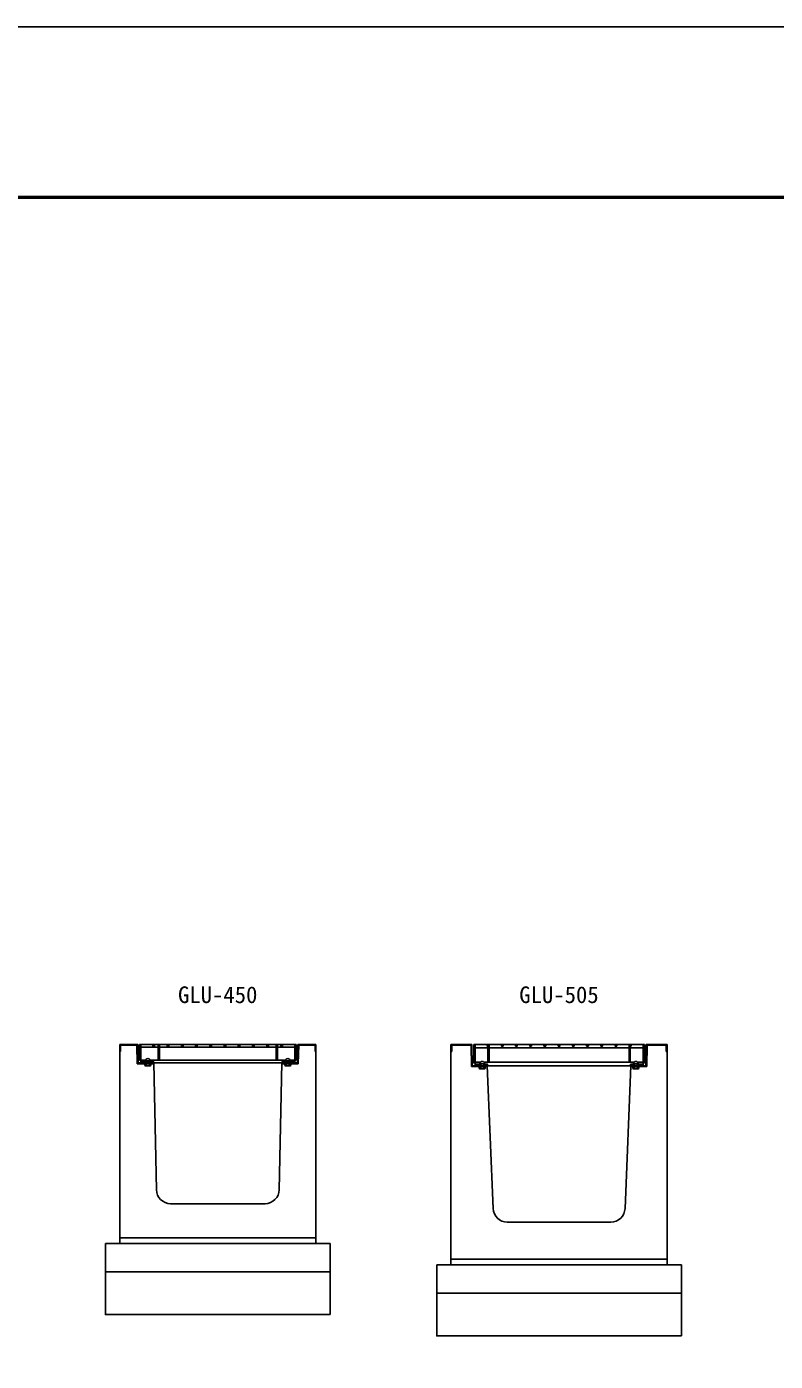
# Model space of a CAD drawing. Units: millimetres, scale not verified. Extents: x -25200 to 25200, y -8910 to 8910.
# Drawn here: x -10745 to -8113, y 4218 to 8910 of the extents above; entities that cross this region are included whole.
import ezdxf
from ezdxf.enums import TextEntityAlignment as Align

# ---------------------------------------------------------------- set-up
doc = ezdxf.new("R2010")
doc.units = ezdxf.units.MM
doc.header["$LTSCALE"] = 30
for name, color, linetype, lineweight in [('0-1_Defpoints', 5, 'Continuous', 25), ('0-2_HATCH', 6, 'Continuous', 25), ('0-5_OUTLINE', 3, 'Continuous', 25), ('0-7_TXT', 7, 'Continuous', 25), ('0-8_WAKU', 3, 'Continuous', 25)]:
    doc.layers.add(name, color=color, linetype=linetype, lineweight=lineweight)
doc.styles.add('ＭＳ ゴシック', font='')
doc.styles.get('ＭＳ ゴシック').set_extended_font_data('MS Gothic')

msp = doc.modelspace()

# ---------------------------------------------------------------- linework, layer by layer
at = {"layer": '0-1_Defpoints'}
msp.add_lwpolyline([(-25200, -8910), (0, -8910), (0, 8910), (-25200, 8910)], close=True, dxfattribs=at)
at = {"layer": '0-2_HATCH'}
for p, q in [((-10418.43, 5307.11), (-10415.23, 5307.11)), ((-10415.23, 5328.91), (-10358.05, 5328.91)), ((-10415.23, 5328.91), (-10415.23, 5307.11)), ((-9798.43, 5332.11), (-10348.43, 5332.11)), ((-10343.93, 5332.11), (-10343.93, 5267.11)), ((-10343.93, 5322.11), (-10282.93, 5322.11)), ((-10282.93, 5332.11), (-10282.93, 5277.11)), ((-10278.43, 5277.11), (-10278.43, 5332.11)), ((-10278.43, 5322.11), (-9868.43, 5322.11)), ((-9868.43, 5332.11), (-9868.43, 5277.11)), ((-9863.93, 5277.11), (-9863.93, 5332.11)), ((-9863.93, 5322.11), (-9802.93, 5322.11)), ((-9802.93, 5332.11), (-9802.93, 5267.11)), ((-9798.43, 5332.11), (-9798.43, 5277.11)), ((-9788.8, 5328.91), (-9790.3, 5263.91)), ((-9731.63, 5307.11), (-9728.43, 5307.11)), ((-9253.43, 5307.11), (-9250.23, 5307.11)), ((-9250.23, 5328.91), (-9183.06, 5328.91)), ((-9250.23, 5328.91), (-9250.23, 5307.11)), ((-9183.06, 5328.91), (-9181.56, 5253.91)), ((-8573.43, 5332.11), (-9173.43, 5332.11)), ((-9168.93, 5332.11), (-9168.93, 5257.11)), ((-9168.93, 5320.11), (-9123.93, 5320.11)), ((-9123.93, 5332.11), (-9123.93, 5269.11)), ((-9119.43, 5332.11), (-9119.43, 5269.11)), ((-9119.43, 5320.11), (-8627.43, 5320.11)), ((-8627.43, 5332.11), (-8627.43, 5269.11)), ((-8622.93, 5269.11), (-8622.93, 5332.11)), ((-8622.93, 5320.11), (-8577.93, 5320.11)), ((-8577.93, 5332.11), (-8577.93, 5257.11)), ((-8563.79, 5328.91), (-8565.29, 5253.91)), ((-8563.79, 5328.91), (-8496.63, 5328.91)), ((-8496.63, 5328.91), (-8496.63, 5307.11)), ((-8496.63, 5307.11), (-8493.43, 5307.11)), ((-10329.63, 5272.11), (-10343.93, 5272.11)), ((-10343.93, 5267.11), (-9802.93, 5267.11)), ((-10308.93, 5263.91), (-10329.93, 5263.91)), ((-10329.93, 5263.91), (-10329.93, 5257.91)), ((-10327.93, 5256.41), (-10329.93, 5257.91)), ((-10327.94, 5273.91), (-10329.63, 5272.94)), ((-10329.63, 5267.76), (-10329.63, 5272.94)), ((-10328.77, 5267.11), (-10329.63, 5267.76)), ((-10329.6, 5257.63), (-10327.93, 5256.41)), ((-10310.09, 5267.11), (-10328.77, 5267.11)), ((-10310.91, 5274.24), (-10327.94, 5274.24)), ((-10327.94, 5274.24), (-10327.94, 5273.91)), ((-10310.91, 5273.91), (-10327.94, 5273.91)), ((-10310.93, 5256.41), (-10327.93, 5256.41)), ((-10324.93, 5263.91), (-10324.93, 5257.91)), ((-10324.53, 5267.76), (-10324.53, 5272.94)), ((-10314.32, 5267.76), (-10314.32, 5272.94)), ((-10313.93, 5263.91), (-10313.93, 5257.91)), ((-10311.76, 5277.11), (-9835.1, 5277.11)), ((-10309.25, 5257.63), (-10310.93, 5256.41)), ((-10310.91, 5274.24), (-10310.91, 5273.91)), ((-10310.91, 5273.91), (-10309.22, 5272.94)), ((-10310.09, 5267.11), (-10309.22, 5267.76)), ((-10309.22, 5267.76), (-10309.22, 5272.94)), ((-10308.93, 5263.91), (-10308.93, 5257.91)), ((-9848.49, 5263.91), (-9790.3, 5263.91)), ((-9837.93, 5263.91), (-9837.93, 5257.91)), ((-9837.93, 5263.91), (-9816.93, 5263.91)), ((-9835.94, 5273.91), (-9837.63, 5272.94)), ((-9837.63, 5267.76), (-9837.63, 5272.94)), ((-9836.77, 5267.11), (-9837.63, 5267.76)), ((-9837.6, 5257.63), (-9835.93, 5256.41)), ((-9836.77, 5267.11), (-9818.09, 5267.11)), ((-9835.94, 5274.24), (-9818.91, 5274.24)), ((-9835.94, 5274.24), (-9835.94, 5273.91)), ((-9835.94, 5273.91), (-9818.91, 5273.91)), ((-9835.93, 5256.41), (-9818.93, 5256.41)), ((-9832.93, 5263.91), (-9832.93, 5257.91)), ((-9832.53, 5267.76), (-9832.53, 5272.94)), ((-9822.32, 5267.76), (-9822.32, 5272.94)), ((-9821.93, 5263.91), (-9821.93, 5257.91)), ((-9819.76, 5277.11), (-9798.43, 5277.11)), ((-9818.93, 5256.41), (-9816.93, 5257.91)), ((-9817.25, 5257.63), (-9818.93, 5256.41)), ((-9818.91, 5274.24), (-9818.91, 5273.91)), ((-9818.91, 5273.91), (-9817.22, 5272.94)), ((-9818.09, 5267.11), (-9817.22, 5267.76)), ((-9817.22, 5267.76), (-9817.22, 5272.94)), ((-9817.22, 5272.11), (-9802.93, 5272.11)), ((-9816.93, 5263.91), (-9816.93, 5257.91)), ((-9168.93, 5269.11), (-9150.01, 5269.11)), ((-9153.63, 5262.11), (-9168.93, 5262.11)), ((-9168.93, 5257.11), (-8577.93, 5257.11)), ((-9151.94, 5263.91), (-9153.63, 5262.94)), ((-9153.63, 5257.76), (-9153.63, 5262.94)), ((-9152.77, 5257.11), (-9153.63, 5257.76)), ((-9134.09, 5257.11), (-9152.77, 5257.11)), ((-9134.91, 5264.24), (-9151.94, 5264.24)), ((-9151.94, 5264.24), (-9151.94, 5263.91)), ((-9134.91, 5263.91), (-9151.94, 5263.91)), ((-9148.53, 5257.76), (-9148.53, 5262.94)), ((-9138.32, 5257.76), (-9138.32, 5262.94)), ((-9136.84, 5269.11), (-8610.01, 5269.11)), ((-9134.91, 5264.24), (-9134.91, 5263.91)), ((-9134.91, 5263.91), (-9133.22, 5262.94)), ((-9134.09, 5257.11), (-9133.22, 5257.76)), ((-9133.22, 5257.76), (-9133.22, 5262.94)), ((-8611.94, 5263.91), (-8613.63, 5262.94)), ((-8613.63, 5257.76), (-8613.63, 5262.94)), ((-8612.77, 5257.11), (-8613.63, 5257.76)), ((-8612.77, 5257.11), (-8594.09, 5257.11)), ((-8611.94, 5264.24), (-8594.91, 5264.24)), ((-8611.94, 5264.24), (-8611.94, 5263.91)), ((-8611.94, 5263.91), (-8594.91, 5263.91)), ((-8608.53, 5257.76), (-8608.53, 5262.94)), ((-8598.32, 5257.76), (-8598.32, 5262.94)), ((-8596.84, 5269.11), (-8577.93, 5269.11)), ((-8594.91, 5264.24), (-8594.91, 5263.91)), ((-8594.91, 5263.91), (-8593.22, 5262.94)), ((-8594.09, 5257.11), (-8593.22, 5257.76)), ((-8593.22, 5257.76), (-8593.22, 5262.94)), ((-8593.22, 5262.11), (-8577.93, 5262.11)), ((-9181.56, 5253.91), (-9125.8, 5253.91)), ((-9132.93, 5253.91), (-9153.93, 5253.91)), ((-9153.93, 5253.91), (-9153.93, 5247.91)), ((-9151.93, 5246.41), (-9153.93, 5247.91)), ((-9153.6, 5247.63), (-9151.93, 5246.41)), ((-9134.93, 5246.41), (-9151.93, 5246.41)), ((-9148.93, 5253.91), (-9148.93, 5247.91)), ((-9137.93, 5253.91), (-9137.93, 5247.91)), ((-9133.25, 5247.63), (-9134.93, 5246.41)), ((-9132.93, 5253.91), (-9132.93, 5247.91)), ((-8621.06, 5253.91), (-8565.29, 5253.91)), ((-8613.93, 5253.91), (-8613.93, 5247.91)), ((-8613.93, 5253.91), (-8592.93, 5253.91)), ((-8613.6, 5247.63), (-8611.93, 5246.41)), ((-8611.93, 5246.41), (-8594.93, 5246.41)), ((-8608.93, 5253.91), (-8608.93, 5247.91)), ((-8597.93, 5253.91), (-8597.93, 5247.91)), ((-8594.93, 5246.41), (-8592.93, 5247.91)), ((-8593.25, 5247.63), (-8594.93, 5246.41)), ((-8592.93, 5253.91), (-8592.93, 5247.91))]:
    msp.add_line(p, q, dxfattribs=at)
for points in [[(-10358.05, 5328.91), (-10356.55, 5263.91), (-10298.36, 5263.91)], [(-10348.43, 5332.11), (-10348.43, 5277.11), (-10327.1, 5277.11)], [(-10295.43, 5332.11), (-10295.43, 5326.11), (-10301.43, 5326.11), (-10301.43, 5332.11)], [(-10245.43, 5332.11), (-10245.43, 5326.11), (-10251.43, 5326.11), (-10251.43, 5332.11)], [(-10195.43, 5332.11), (-10195.43, 5326.11), (-10201.43, 5326.11), (-10201.43, 5332.11)], [(-10145.43, 5332.11), (-10145.43, 5326.11), (-10151.43, 5326.11), (-10151.43, 5332.11)], [(-10095.43, 5332.11), (-10095.43, 5326.11), (-10101.43, 5326.11), (-10101.43, 5332.11)], [(-10045.43, 5332.11), (-10045.43, 5326.11), (-10051.43, 5326.11), (-10051.43, 5332.11)], [(-9995.43, 5332.11), (-9995.43, 5326.11), (-10001.43, 5326.11), (-10001.43, 5332.11)], [(-9945.43, 5332.11), (-9945.43, 5326.11), (-9951.43, 5326.11), (-9951.43, 5332.11)], [(-9895.43, 5332.11), (-9895.43, 5326.11), (-9901.43, 5326.11), (-9901.43, 5332.11)], [(-9845.43, 5332.11), (-9845.43, 5326.11), (-9851.43, 5326.11), (-9851.43, 5332.11)], [(-9788.8, 5328.91), (-9731.63, 5328.91), (-9731.63, 5307.11)], [(-9173.43, 5332.11), (-9173.43, 5267.11), (-9168.93, 5267.11)], [(-9123.93, 5326.11), (-9126.43, 5326.11), (-9126.43, 5332.11)], [(-9070.43, 5332.11), (-9070.43, 5326.11), (-9076.43, 5326.11), (-9076.43, 5332.11)], [(-9020.43, 5332.11), (-9020.43, 5326.11), (-9026.43, 5326.11), (-9026.43, 5332.11)], [(-8970.43, 5332.11), (-8970.43, 5326.11), (-8976.43, 5326.11), (-8976.43, 5332.11)], [(-8920.43, 5332.11), (-8920.43, 5326.11), (-8926.43, 5326.11), (-8926.43, 5332.11)], [(-8870.43, 5332.11), (-8870.43, 5326.11), (-8876.43, 5326.11), (-8876.43, 5332.11)], [(-8820.43, 5332.11), (-8820.43, 5326.11), (-8826.43, 5326.11), (-8826.43, 5332.11)], [(-8770.43, 5332.11), (-8770.43, 5326.11), (-8776.43, 5326.11), (-8776.43, 5332.11)], [(-8720.43, 5332.11), (-8720.43, 5326.11), (-8726.43, 5326.11), (-8726.43, 5332.11)], [(-8670.43, 5332.11), (-8670.43, 5326.11), (-8676.43, 5326.11), (-8676.43, 5332.11)], [(-8620.43, 5332.11), (-8620.43, 5326.11), (-8622.93, 5326.11)], [(-8573.43, 5332.11), (-8573.43, 5267.11), (-8577.93, 5267.11)], [(-10299.93, 5267.11), (-10299.93, 5272.11), (-10309.22, 5272.11)], [(-9846.93, 5267.11), (-9846.93, 5272.11), (-9837.63, 5272.11)], [(-9124.93, 5257.11), (-9124.93, 5262.11), (-9133.22, 5262.11)], [(-8621.93, 5257.11), (-8621.93, 5262.11), (-8613.63, 5262.11)]]:
    msp.add_lwpolyline(points, dxfattribs=at)
for centre, radius, start, end in [((-10327.43, 5260.53), 3.62, 226.39563, 313.60437), ((-10327.08, 5268.24), 5.35, 61.49911, 118.50157), ((-10327.08, 5272.45), 5.35, 241.49316, 298.50168), ((-10319.43, 5274.24), 8.19, 0.00005, 180), ((-10319.43, 5272.53), 15.62, 249.39075, 290.60925), ((-10319.43, 5253.17), 20.42, 75.52626, 104.47362), ((-10319.43, 5287.52), 20.42, 255.52638, 284.47379), ((-10311.77, 5268.24), 5.35, 61.5, 118.50011), ((-10311.77, 5272.45), 5.35, 241.49831, 298.50769), ((-10311.43, 5260.53), 3.62, 226.39563, 313.60437), ((-9835.43, 5260.53), 3.62, 226.39563, 313.60437), ((-9835.08, 5268.24), 5.35, 61.49989, 118.5), ((-9835.08, 5272.45), 5.35, 241.49231, 298.50169), ((-9827.43, 5274.24), 8.19, 0, 179.99995), ((-9827.43, 5272.53), 15.62, 249.39075, 290.60925), ((-9827.43, 5253.17), 20.42, 75.52638, 104.47374), ((-9827.43, 5287.52), 20.42, 255.52621, 284.47362), ((-9819.77, 5268.24), 5.35, 61.49843, 118.50089), ((-9819.77, 5272.45), 5.35, 241.49832, 298.50684), ((-9819.43, 5260.53), 3.62, 226.39563, 313.60437), ((-9151.08, 5258.24), 5.35, 61.49911, 118.50157), ((-9151.08, 5262.45), 5.35, 241.49316, 298.50168), ((-9143.43, 5264.24), 8.19, 0.00005, 180), ((-9143.43, 5243.17), 20.42, 75.52626, 104.47362), ((-9143.43, 5277.52), 20.42, 255.52638, 284.47379), ((-9135.77, 5258.24), 5.35, 61.5, 118.50011), ((-9135.77, 5262.45), 5.35, 241.49831, 298.50769), ((-8611.08, 5258.24), 5.35, 61.49989, 118.5), ((-8611.08, 5262.45), 5.35, 241.49231, 298.50169), ((-8603.43, 5264.24), 8.19, 0, 179.99995), ((-8603.43, 5243.17), 20.42, 75.52638, 104.47374), ((-8603.43, 5277.52), 20.42, 255.52621, 284.47362), ((-8595.77, 5258.24), 5.35, 61.49843, 118.50089), ((-8595.77, 5262.45), 5.35, 241.49832, 298.50684), ((-9151.43, 5250.53), 3.62, 226.39563, 313.60437), ((-9143.43, 5262.53), 15.62, 249.39075, 290.60925), ((-9135.43, 5250.53), 3.62, 226.39563, 313.60437), ((-8611.43, 5250.53), 3.62, 226.39563, 313.60437), ((-8603.43, 5262.53), 15.62, 249.39075, 290.60925), ((-8595.43, 5250.53), 3.62, 226.39563, 313.60437)]:
    msp.add_arc(centre, radius, start, end, dxfattribs=at)
at = {"layer": '0-5_OUTLINE'}
for p, q in [((-10418.43, 5332.11), (-10418.43, 4632.11)), ((-10418.43, 5332.11), (-10354.93, 5332.11)), ((-10354.93, 5332.11), (-10353.43, 5267.11)), ((-9791.93, 5332.11), (-9793.43, 5267.11)), ((-9791.93, 5332.11), (-9728.43, 5332.11)), ((-9728.43, 5332.11), (-9728.43, 4632.11)), ((-9253.43, 5332.11), (-9253.43, 4557.11)), ((-9253.43, 5332.11), (-9179.93, 5332.11)), ((-8566.93, 5332.11), (-8568.43, 5257.11)), ((-8566.93, 5332.11), (-8493.43, 5332.11)), ((-8493.43, 5332.11), (-8493.43, 4557.11)), ((-9848.43, 5267.11), (-9857.44, 4821.1)), ((-9848.43, 5267.11), (-9793.43, 5267.11)), ((-9125.93, 5257.11), (-9105.39, 4755.06)), ((-8620.93, 5257.11), (-8641.47, 4755.06)), ((-8620.93, 5257.11), (-8568.43, 5257.11)), ((-10239.43, 4772.11), (-9907.43, 4772.11)), ((-9055.43, 4707.11), (-8691.42, 4707.11)), ((-10418.43, 4652.11), (-9728.43, 4652.11)), ((-9678.43, 4632.11), (-10468.43, 4632.11)), ((-9678.43, 4382.11), (-9678.43, 4632.11)), ((-8443.43, 4557.11), (-9303.43, 4557.11)), ((-9253.43, 4577.11), (-8493.43, 4577.11)), ((-8443.43, 4307.11), (-8443.43, 4557.11)), ((-9678.43, 4532.11), (-10468.43, 4532.11)), ((-8443.43, 4457.11), (-9303.43, 4457.11))]:
    msp.add_line(p, q, dxfattribs=at)
for points in [[(-9179.93, 5332.11), (-9178.43, 5257.11), (-9125.93, 5257.11)], [(-10353.43, 5267.11), (-10298.43, 5267.11), (-10289.42, 4821.1)], [(-9678.43, 4382.11), (-10468.43, 4382.11), (-10468.43, 4632.11)], [(-8443.43, 4307.11), (-9303.43, 4307.11), (-9303.43, 4557.11)]]:
    msp.add_lwpolyline(points, dxfattribs=at)
for centre, start, end in [((-10239.43, 4822.11), 181.15733, 270), ((-9907.43, 4822.11), 270, 358.84267), ((-9055.43, 4757.11), 182.34261, 270), ((-8691.42, 4757.11), 270, 357.65739)]:
    msp.add_arc(centre, 50, start, end, dxfattribs=at)
at = {"layer": '0-8_WAKU', "lineweight": 50}
msp.add_lwpolyline([(-24600, -8310), (-600, -8310), (-600, 8310), (-24600, 8310)], close=True, dxfattribs=at)

# ---------------------------------------------------------------- texts
at = {"layer": '0-7_TXT', "style": 'ＭＳ ゴシック'}
for s, p in [('GLU-450', (-10213.43, 5459.83)), ('GLU-505', (-9013.43, 5459.83))]:
    msp.add_text(s, height=58.65, dxfattribs=at).set_placement(p, align=Align.BOTTOM_LEFT)

doc.saveas('drawing.dxf')
